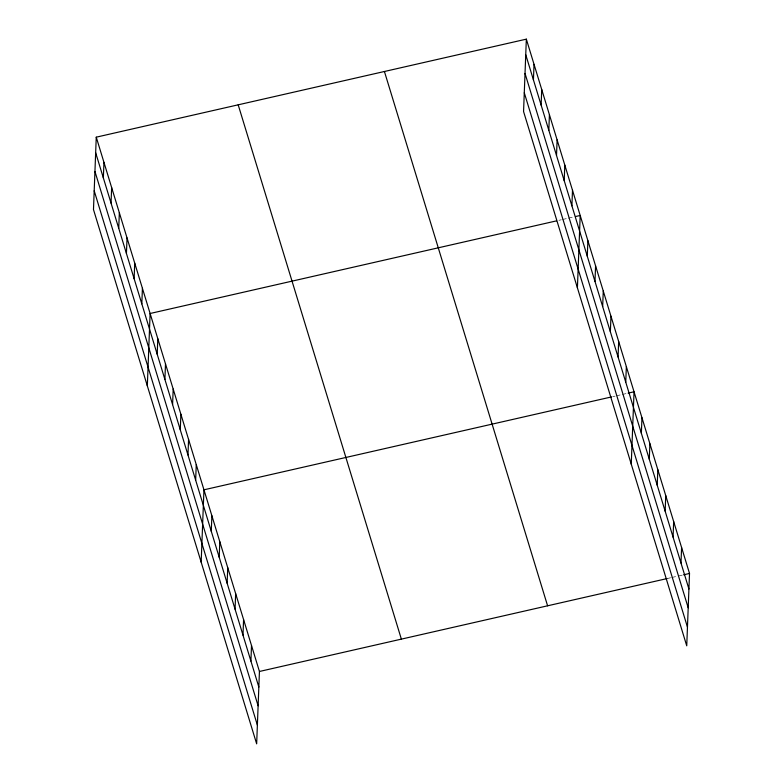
<?xml version="1.0" encoding="UTF-8"?>
<svg xmlns="http://www.w3.org/2000/svg" width="783" height="783" viewBox="0 0 783 783"><rect width="100%" height="100%" fill="white"/><g stroke="black" fill="none" stroke-linecap="round" stroke-linejoin="round"><path stroke-width="0.59" stroke-dasharray="3.92 2.94" d="M558.905 220.326L561.274 219.778M562.448 219.514L567.186 218.437M568.37 218.163L573.097 217.087M612.746 396.638L615.115 396.1M616.299 395.836L621.027 394.759M622.211 394.485L626.948 393.409M667.047 578.578L670.591 577.766M671.775 577.492L683.608 574.8"/><path stroke-width="1.17" d="M96.26 137.172L93.48 209.55L256.658 743.85L259.437 671.471L96.26 137.172L526.342 39.15L689.52 573.45L686.74 645.828L523.563 111.529L526.342 39.15M103.356 177.917L103.953 162.365M111.049 203.11L111.646 187.548M118.742 228.303L119.339 212.741M126.435 253.486L127.032 237.924M134.128 278.679L134.725 263.117M141.821 303.863L142.418 288.301M147.331 385.872L150.111 313.494L556.537 220.865M157.207 354.239L157.804 338.677M164.9 379.432L165.497 363.87M172.593 404.615L173.19 389.053M180.276 429.808L180.883 414.246M187.969 454.992L188.566 439.429M195.662 480.185L196.259 464.622M201.172 562.184L203.952 489.815L611.572 396.912M211.283 531.324L211.88 515.762M219.211 557.281L219.808 541.719M227.139 583.227L227.736 567.665M235.057 609.184L235.654 593.622M242.984 635.13L243.582 619.568M250.912 661.087L251.509 645.525M533.438 79.895L534.035 64.343M541.131 105.088L541.728 89.526M548.824 130.281L549.421 114.719M556.517 155.465L557.114 139.903M564.21 180.658L564.807 165.096M571.903 205.841L572.5 190.279M577.414 287.85L580.193 215.472L575.466 216.548M587.289 256.217L587.886 240.655M594.982 281.41L595.579 265.848M602.675 306.593L603.272 291.031M610.368 331.786L610.965 316.224M618.061 356.97L618.658 341.417M625.754 382.163L626.351 366.601M631.255 464.162L634.044 391.794L628.123 393.135M641.365 433.302L641.962 417.74M649.293 459.259L649.89 443.697M657.221 485.206L657.818 469.643M665.149 511.162L665.746 495.6M673.067 537.109L673.664 521.547M680.995 563.065L681.592 547.503M259.437 671.471L667.047 578.578M683.608 574.8L689.52 573.45M525.745 54.712L688.923 589.012M525.031 73.455L688.198 607.765M524.287 92.776L687.454 627.075M384.424 71.498L547.591 605.797M238.189 104.824L401.366 639.124M95.663 152.734L258.84 687.034M94.949 171.477L258.116 705.786M94.205 190.798L257.372 725.097"/></g></svg>
